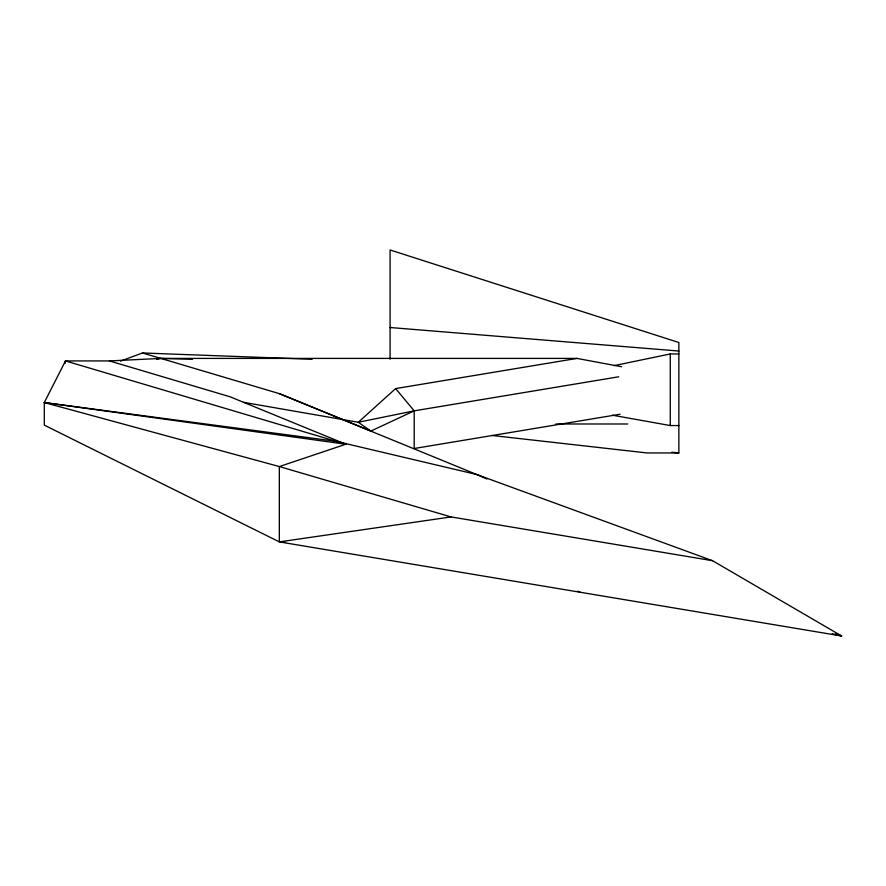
<?xml version="1.0" encoding="UTF-8"?>
<svg xmlns="http://www.w3.org/2000/svg" width="886" height="886" viewBox="0 0 886 886"><rect width="100%" height="100%" fill="white"/><g stroke="black" fill="none" stroke-linecap="round" stroke-linejoin="round"><path stroke-width="1.33" d="M64.966 363.537L65.475 360.923L109.41 360.923L160.798 358.409L576.963 358.409L621.64 366.749M109.41 360.923L230.05 396.773L345.85 444.218L44.3 402.554L65.475 360.923L345.85 444.218L279.334 466.557L44.3 402.554L44.3 425.147L279.334 541.889L841.7 636.026L712.532 560.694L476.779 474.531L279.334 393.628L142.502 352.971L120.562 361.1M576.963 358.409L395.632 388.589L358.276 422.268L243.617 402.333M279.334 393.628L370.869 431.061L414.194 410.849L618.727 376.794M156.811 359.395L160.798 358.409L192.594 359.284M614.231 365.608L670.259 353.957L678.864 353.957M620.089 414.238L414.194 448.504L414.194 410.849L358.276 422.268L370.869 431.061M451.063 516.926L279.334 466.557L279.334 541.889L451.063 516.926L712.532 560.694M555.887 423.984L627.742 423.984M612.403 415.202L670.259 425.557L678.864 425.557M390.084 359.207L390.084 249.974L678.864 342.517L678.864 452.956L647.101 452.956L491.785 435.447M142.502 352.971L312.16 359.284M279.334 541.889L284.86 542.11M390.084 327.51L678.864 351.044M671.987 452.27L678.864 452.956M44.3 402.554L335.982 441.294L476.779 474.531L486.879 479.005M832.275 633.8L841.7 636.026L835.387 633.224M577.672 591.206L580.23 592.258M395.632 388.589L414.194 410.849M670.259 353.957L670.259 425.557"/></g></svg>
